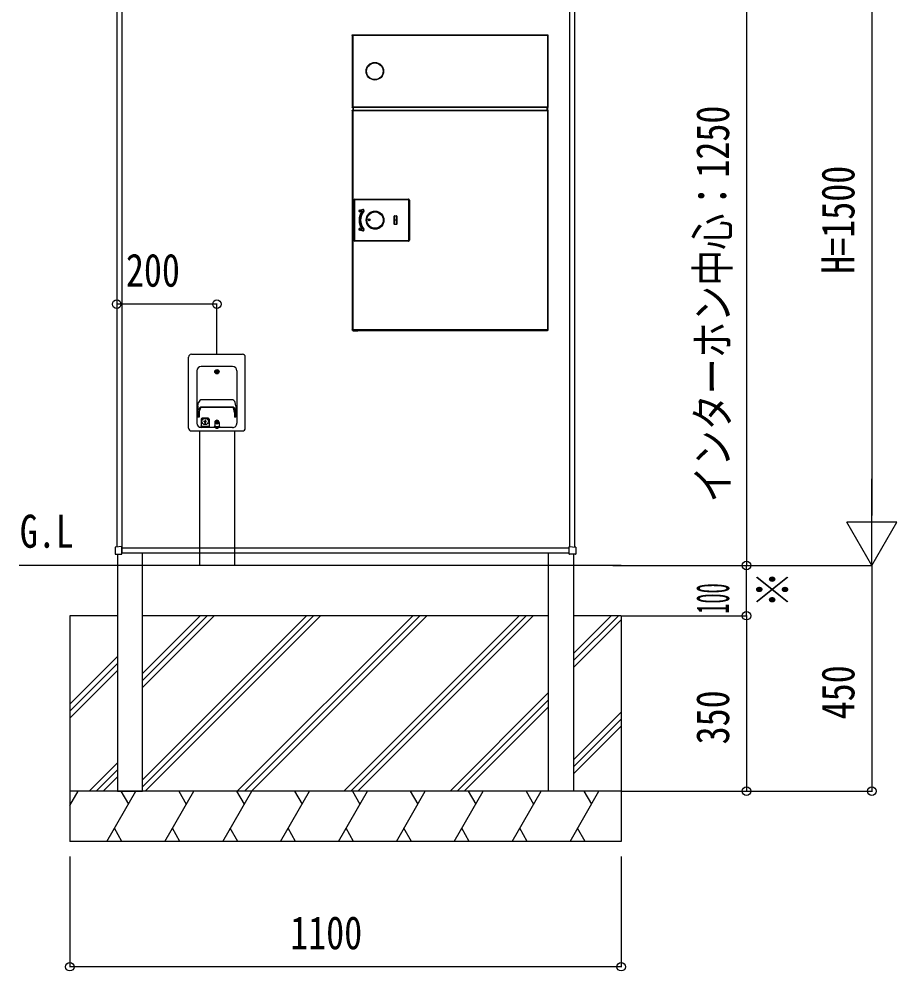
# Model space of a CAD drawing. Units: millimetres, scale not verified. Extents: x -8410 to 8410, y -5940 to 5940.
# Drawn here: x 1839 to 3590, y -1369 to 530 of the extents above; entities that cross this region are included whole.
import ezdxf
from ezdxf.enums import TextEntityAlignment as Align

# ---------------------------------------------------------------- set-up
doc = ezdxf.new("R2010")
doc.units = ezdxf.units.MM
doc.header["$LTSCALE"] = 30
for name, color, linetype in [('0-1_USER1', 3, 'Continuous'), ('0-4_YKK_13', 4, 'Continuous'), ('0-5_YKK_A1', 4, 'Continuous'), ('0-6_YKK_D', 6, 'Continuous')]:
    doc.layers.add(name, color=color, linetype=linetype)
doc.styles.add('ＭＳ ゴシック', font='')
doc.styles.get('ＭＳ ゴシック').set_extended_font_data('MS Gothic')

msp = doc.modelspace()

# ---------------------------------------------------------------- linework, layer by layer
at = {"layer": '0-4_YKK_13'}
for p, q in [((2503.64, 497.6), (2503.64, 498.4)), ((2503.64, 498.4), (2504.14, 498.4)), ((2503.64, 497.4), (2503.64, 497.6)), ((2504.14, 497.6), (2503.64, 497.6)), ((2503.64, 497.4), (2503.64, 354.4)), ((2504.44, 497.4), (2503.64, 497.4)), ((2504.14, 498.4), (2504.44, 498.4)), ((2504.14, 498.4), (2504.14, 497.6)), ((2504.14, 497.6), (2504.44, 497.6)), ((2504.44, 498.4), (2892.84, 498.4)), ((2504.44, 497.6), (2504.44, 498.4)), ((2504.44, 497.6), (2504.44, 497.4)), ((2504.44, 497.6), (2892.84, 497.6)), ((2504.44, 497.4), (2504.44, 354.4)), ((2892.84, 497.6), (2892.84, 498.4)), ((2893.14, 498.4), (2892.84, 498.4)), ((2892.84, 497.6), (2892.84, 497.4)), ((2893.14, 497.6), (2892.84, 497.6)), ((2893.64, 497.4), (2892.84, 497.4)), ((2892.84, 497.4), (2892.84, 354.4)), ((2893.14, 498.4), (2893.64, 498.4)), ((2893.14, 497.6), (2893.14, 498.4)), ((2893.64, 497.6), (2893.64, 497.4)), ((2504.14, 353.4), (2503.64, 353.4)), ((2503.64, 347.6), (2503.64, 348.4)), ((2503.64, 348.4), (2504.14, 348.4)), ((2504.14, 347.6), (2503.64, 347.6)), ((2503.64, 347.4), (2503.64, -89.6)), ((2504.44, 347.4), (2503.64, 347.4)), ((2504.14, 354.2), (2504.44, 354.2)), ((2504.14, 354.2), (2504.14, 353.4)), ((2504.14, 353.4), (2504.44, 353.4)), ((2504.14, 348.4), (2504.44, 348.4)), ((2504.14, 348.4), (2504.14, 347.6)), ((2504.14, 347.6), (2504.44, 347.6)), ((2504.44, 354.2), (2504.44, 353.4)), ((2892.84, 354.2), (2504.44, 354.2)), ((2504.44, 353.4), (2504.44, 348.4)), ((2892.84, 353.4), (2504.44, 353.4)), ((2504.44, 348.4), (2892.84, 348.4)), ((2504.44, 347.6), (2504.44, 348.4)), ((2504.44, 347.6), (2504.44, 347.4)), ((2504.44, 347.6), (2892.84, 347.6)), ((2504.44, 347.4), (2504.44, -89.6)), ((2505.24, 353.4), (2505.24, 348.4)), ((2505.34, 348.4), (2505.34, 353.4)), ((2891.94, 353.4), (2891.94, 348.4)), ((2892.04, 353.4), (2892.04, 348.4)), ((2892.84, 354.2), (2892.84, 354.4)), ((2892.84, 354.2), (2892.84, 353.4)), ((2893.14, 354.2), (2892.84, 354.2)), ((2892.84, 353.4), (2892.84, 348.4)), ((2893.14, 353.4), (2892.84, 353.4)), ((2892.84, 347.6), (2892.84, 348.4)), ((2893.14, 348.4), (2892.84, 348.4)), ((2892.84, 347.6), (2892.84, 347.4)), ((2893.14, 347.6), (2892.84, 347.6)), ((2893.64, 347.4), (2892.84, 347.4)), ((2892.84, 347.4), (2892.84, -89.6)), ((2893.14, 354.2), (2893.64, 354.2)), ((2893.14, 353.4), (2893.14, 354.2)), ((2893.64, 353.4), (2893.14, 353.4)), ((2893.14, 348.4), (2893.64, 348.4)), ((2893.14, 347.6), (2893.14, 348.4)), ((2893.64, 354.2), (2893.64, 353.4)), ((2508.63, 170.9), (2615.65, 170.9)), ((2508.63, 170.9), (2508.86, 170.67)), ((2615.42, 170.67), (2615.65, 170.9)), ((2506.64, 88.89), (2506.64, 168.91)), ((2506.87, 168.68), (2506.64, 168.91)), ((2506.87, 168.68), (2507.86, 168.68)), ((2506.87, 89.12), (2506.87, 168.68)), ((2507.86, 168.68), (2507.86, 89.12)), ((2615.42, 169.68), (2508.86, 169.68)), ((2615.42, 169.68), (2615.42, 170.67)), ((2616.42, 89.12), (2616.42, 168.68)), ((2617.64, 168.91), (2617.41, 168.68)), ((2617.64, 168.91), (2617.64, 88.89)), ((2517.74, 148.74), (2524.53, 150.44)), ((2517.83, 148.4), (2517.74, 148.74)), ((2524.62, 150.1), (2517.83, 148.4)), ((2518.35, 146.32), (2518.43, 145.98)), ((2518.43, 145.98), (2522.4, 146.97)), ((2518.43, 145.98), (2518.51, 145.64)), ((2522.36, 146.6), (2518.51, 145.64)), ((2523.01, 146.32), (2522.72, 146.51)), ((2524.62, 150.1), (2524.53, 150.44)), ((2524.7, 149.76), (2524.62, 150.1)), ((2526.4, 147.3), (2526.13, 147.52)), ((2526.67, 147.08), (2526.4, 147.3)), ((2586.84, 121.15), (2586.84, 136.65)), ((2587.14, 136.65), (2586.84, 136.65)), ((2587.14, 136.65), (2587.14, 121.15)), ((2587.64, 137.45), (2591.64, 137.45)), ((2587.64, 137.15), (2587.64, 137.45)), ((2591.64, 137.15), (2587.64, 137.15)), ((2591.64, 137.15), (2591.64, 137.45)), ((2592.14, 121.15), (2592.14, 136.65)), ((2592.44, 136.65), (2592.14, 136.65)), ((2592.44, 136.65), (2592.44, 121.15)), ((2587.14, 121.15), (2586.84, 121.15)), ((2592.14, 128.9), (2587.14, 128.9)), ((2587.64, 120.65), (2591.64, 120.65)), ((2587.64, 120.35), (2587.64, 120.65)), ((2591.64, 120.35), (2587.64, 120.35)), ((2591.64, 120.35), (2591.64, 120.65)), ((2592.44, 121.15), (2592.14, 121.15)), ((2517.74, 109.06), (2517.83, 109.4)), ((2524.53, 107.36), (2517.74, 109.06)), ((2517.83, 109.4), (2524.62, 107.7)), ((2518.43, 111.82), (2518.35, 111.48)), ((2518.51, 112.16), (2518.43, 111.82)), ((2522.4, 110.83), (2518.43, 111.82)), ((2518.51, 112.16), (2522.36, 111.2)), ((2523.01, 111.48), (2522.72, 111.29)), ((2524.53, 107.36), (2524.62, 107.7)), ((2524.62, 107.7), (2524.7, 108.04)), ((2526.4, 110.5), (2526.13, 110.28)), ((2526.67, 110.72), (2526.4, 110.5)), ((2506.64, 88.89), (2506.87, 89.12)), ((2506.87, 89.12), (2507.86, 89.12)), ((2508.86, 87.13), (2508.63, 86.9)), ((2615.65, 86.9), (2508.63, 86.9)), ((2508.86, 88.12), (2615.42, 88.12)), ((2508.86, 87.13), (2508.86, 88.12)), ((2615.42, 87.13), (2508.86, 87.13)), ((2615.42, 87.13), (2615.42, 88.12)), ((2615.65, 86.9), (2615.42, 87.13)), ((2616.42, 89.12), (2617.41, 89.12)), ((2617.41, 89.12), (2617.64, 88.89)), ((2504.14, -90.6), (2503.64, -90.6)), ((2504.14, -89.8), (2504.44, -89.8)), ((2504.14, -89.8), (2504.14, -90.6)), ((2504.14, -90.6), (2504.44, -90.6)), ((2504.44, -89.8), (2504.44, -90.6)), ((2892.84, -89.8), (2504.44, -89.8)), ((2892.84, -90.6), (2504.44, -90.6)), ((2505.24, -90.6), (2505.24, -91.6)), ((2505.24, -91.6), (2514.74, -91.6)), ((2515.34, -91.6), (2514.74, -91.6)), ((2515.24, -91.1), (2515.24, -90.6)), ((2515.34, -90.8), (2515.24, -90.8)), ((2515.34, -90.8), (2515.34, -90.6)), ((2884.44, -90.8), (2515.34, -90.8)), ((2884.44, -90.6), (2884.44, -90.8)), ((2884.44, -90.8), (2884.44, -91.6)), ((2884.54, -90.8), (2884.44, -90.8)), ((2885.04, -91.6), (2884.44, -91.6)), ((2884.54, -91.1), (2884.54, -90.6)), ((2892.04, -91.6), (2885.04, -91.6)), ((2892.04, -90.6), (2892.04, -91.6)), ((2892.84, -89.8), (2892.84, -89.6)), ((2892.84, -89.8), (2892.84, -90.6)), ((2893.14, -89.8), (2892.84, -89.8)), ((2893.14, -90.6), (2892.84, -90.6)), ((2893.14, -89.8), (2893.64, -89.8)), ((2893.14, -90.6), (2893.14, -89.8)), ((2893.64, -90.6), (2893.14, -90.6)), ((2893.64, -89.8), (2893.64, -90.6)), ((2177.14, -286.1), (2177.14, -144.1)), ((2182.64, -138.6), (2284.64, -138.6)), ((2290.14, -286.1), (2290.14, -144.1)), ((2264.89, -163.2), (2202.39, -163.2)), ((2193.69, -171.9), (2193.69, -275.9)), ((2232.58, -173.75), (2231.19, -175.14)), ((2233.29, -174.46), (2231.9, -175.85)), ((2232.65, -171.7), (2231.94, -172.41)), ((2232.58, -173.05), (2231.94, -172.41)), ((2233.29, -172.34), (2232.65, -171.7)), ((2235.38, -170.95), (2233.99, -172.34)), ((2234.63, -175.1), (2233.99, -174.46)), ((2235.34, -174.39), (2234.63, -175.1)), ((2236.08, -171.66), (2234.7, -173.05)), ((2235.34, -174.39), (2234.7, -173.75)), ((2273.59, -171.9), (2273.59, -275.9)), ((2195.78, -241.25), (2197.18, -234.86)), ((2195.78, -241.25), (2195.78, -263.9)), ((2263.36, -244.03), (2203.92, -244.03)), ((2263.26, -229.36), (2204.02, -229.36)), ((2263.02, -244.81), (2204.26, -244.81)), ((2271.5, -241.25), (2270.1, -234.86)), ((2271.5, -241.25), (2271.5, -263.9)), ((2195.78, -255.05), (2197.11, -249.43)), ((2198.28, -263.9), (2195.78, -263.9)), ((2198.28, -255.05), (2199.88, -248.28)), ((2198.28, -255.05), (2198.28, -263.9)), ((2269, -255.05), (2267.4, -248.28)), ((2269, -255.05), (2269, -263.9)), ((2271.5, -263.9), (2269, -263.9)), ((2271.5, -255.05), (2270.17, -249.43)), ((2219.39, -282.9), (2200.89, -282.9)), ((2202.39, -267.9), (2202.39, -281.4)), ((2264.89, -284.6), (2202.39, -284.6)), ((2215.89, -265.9), (2204.39, -265.9)), ((2213.13, -272.96), (2207.15, -272.96)), ((2212.19, -274.36), (2208.09, -274.36)), ((2211.26, -275.76), (2209.02, -275.76)), ((2210.14, -269.04), (2210.14, -272.96)), ((2217.89, -267.9), (2217.89, -281.4)), ((2239.39, -283.1), (2227.89, -283.1)), ((2229.39, -274.4), (2229.39, -281.6)), ((2232.58, -274.75), (2230.84, -276.5)), ((2231.14, -284.6), (2231.14, -285.15)), ((2233.29, -275.46), (2231.54, -277.2)), ((2232.65, -272.7), (2231.94, -273.41)), ((2232.58, -274.05), (2231.94, -273.41)), ((2232.65, -276.1), (2231.94, -275.39)), ((2233.29, -273.34), (2232.65, -272.7)), ((2235.74, -271.6), (2233.99, -273.34)), ((2234.63, -276.1), (2233.99, -275.46)), ((2235.34, -273.41), (2234.63, -272.7)), ((2235.34, -275.39), (2234.63, -276.1)), ((2236.44, -272.3), (2234.7, -274.05)), ((2235.34, -275.39), (2234.7, -274.75)), ((2236.14, -284.6), (2236.14, -285.15)), ((2237.89, -274.4), (2237.89, -281.6)), ((2182.64, -291.6), (2284.64, -291.6)), ((2234.89, -286.4), (2232.39, -286.4)), ((2030.64, -523.57), (2030.64, -537.1)), ((2031.58, -523.04), (2031.11, -523.07)), ((2043.61, -522.31), (2031.58, -523.04)), ((2044.14, -537.1), (2044.14, -522.81)), ((2936.14, -537.1), (2936.14, -522.81)), ((2936.67, -522.31), (2948.7, -523.04)), ((2948.7, -523.04), (2949.17, -523.07)), ((2949.64, -523.57), (2949.64, -537.1)), ((2031.14, -537.6), (2031.61, -537.6)), ((2031.61, -537.6), (2043.64, -537.6)), ((2948.67, -537.6), (2936.64, -537.6)), ((2949.14, -537.6), (2948.67, -537.6))]:
    msp.add_line(p, q, dxfattribs=at)
for points in [[(2893.64, 497.4), (2893.64, 354.4), (2892.84, 354.4)], [(2893.64, 498.4), (2893.64, 497.6), (2893.14, 497.6)], [(2504.44, 354.2), (2504.44, 354.4), (2503.64, 354.4)], [(2503.64, 353.4), (2503.64, 354.2), (2504.14, 354.2)], [(2893.64, 347.4), (2893.64, -89.6), (2892.84, -89.6)], [(2893.64, 348.4), (2893.64, 347.6), (2893.14, 347.6)], [(2508.86, 169.68), (2508.86, 170.67), (2615.42, 170.67)], [(2616.42, 168.68), (2617.41, 168.68), (2617.41, 89.12)], [(2524.7, 149.76), (2517.91, 148.06), (2517.83, 148.4)], [(2518.35, 146.32), (2522.31, 147.31), (2522.4, 146.97)], [(2517.83, 109.4), (2517.91, 109.74), (2524.7, 108.04)], [(2522.4, 110.83), (2522.31, 110.49), (2518.35, 111.48)], [(2504.44, -89.8), (2504.44, -89.6), (2503.64, -89.6)], [(2503.64, -90.6), (2503.64, -89.8), (2504.14, -89.8)], [(2504.44, -90.6), (2504.44, -91.6), (2505.24, -91.6)], [(2884.44, -91.6), (2515.34, -91.6), (2515.34, -90.8)], [(2892.84, -90.6), (2892.84, -91.6), (2892.04, -91.6)]]:
    msp.add_lwpolyline(points, dxfattribs=at)
for centre, radius in [((2548.64, 425.9), 17.5), ((2548.64, 425.9), 16.5), ((2549.14, 128.9), 17.65), ((2549.14, 128.9), 17.26), ((2549.14, 128.9), 16.26), ((2537.15, 129.36), 2.1), ((2537.15, 129.36), 1.75), ((2537.15, 129.36), 1.45), ((2233.64, -173.4), 4.4), ((2233.64, -173.4), 3), ((2210.14, -272.4), 6.5), ((2233.64, -274.4), 3.5)]:
    msp.add_circle(centre, radius, dxfattribs=at)
for centre, radius, start, end in [((2518.13, 147.19), 1.6, 104, 284), ((2518.13, 147.19), 1.25, 104, 284), ((2549.14, 128.9), 32.1, 146.54178, 213.45822), ((2518.13, 147.19), 0.9, 104, 284), ((2549.14, 128.9), 31.75, 146.31167, 213.68833), ((2549.14, 128.9), 31.4, 146.31167, 213.68833), ((2549.14, 128.9), 29.6, 141.02124, 218.97876), ((2549.14, 128.9), 29.25, 141.02124, 218.97876), ((2549.14, 128.9), 28.9, 141.02124, 218.97876), ((2522.47, 146.68), 0.65, 326.31167, 104), ((2714.42, 125.9), 193.18, 173.73842, 173.84904), ((2505.64, 75.92), 72.63, 76.39911, 76.69317), ((2522.47, 146.68), 0.3, 326.31167, 104), ((2525.04, 148.4), 2.1, 321.02124, 104), ((2525.04, 148.4), 1.75, 321.02124, 104), ((2525.04, 148.4), 1.4, 321.02124, 104), ((2549.14, 128.9), 17.5, 261.3012, 252.58496), ((2549.12, 128.9), 17.47, 89.33006, 266.2917), ((2549.16, 128.9), 17.3, 89.68338, 265.93838), ((2548.45, 134.5), 11.91, 85.77699, 122.36782), ((2549.13, 129.06), 17.14, 89.59667, 97.07901), ((2570.91, 121.2), 33.07, 130.44826, 130.90575), ((2549.14, 128.9), 17.47, 88.97206, 89.38801), ((2587.64, 136.65), 0.8, 90, 180), ((2587.64, 136.65), 0.5, 90, 180), ((2591.64, 136.65), 0.8, 0, 90), ((2591.64, 136.65), 0.5, 0, 90), ((2587.64, 121.15), 0.8, 180, 270), ((2587.64, 121.15), 0.5, 180, 270), ((2591.64, 121.15), 0.5, 270, 0), ((2591.64, 121.15), 0.8, 270, 0), ((2518.13, 110.61), 1.6, 76, 256), ((2518.13, 110.61), 1.25, 76, 256), ((2518.13, 110.61), 0.9, 76, 256), ((2522.47, 111.12), 0.65, 256, 33.68833), ((2505.64, 181.87), 72.62, 283.30682, 283.6009), ((2714.42, 131.9), 193.18, 186.15096, 186.26158), ((2522.47, 111.12), 0.3, 256, 33.68833), ((2525.04, 109.4), 2.1, 256, 38.97876), ((2525.04, 109.4), 1.75, 256, 38.97876), ((2525.04, 109.4), 1.4, 256, 38.97876), ((2547.96, 123.26), 11.79, 235.95589, 270.16869), ((2548.89, 126.85), 15.24, 257.9457, 266.3906), ((2571.43, 134.91), 33.07, 224.71601, 225.17349), ((2549.14, 128.9), 17.47, 266.23375, 266.6497), ((2514.74, -91.1), 0.5, 270, 0), ((2885.04, -91.1), 0.5, 180, 270), ((2182.64, -144.1), 5.5, 90, 180), ((2284.64, -144.1), 5.5, 0, 90), ((2202.39, -171.9), 8.7, 90, 180), ((2264.89, -171.9), 8.7, 0, 90), ((2232.23, -173.4), 0.5, 315.00005, 45.00003), ((2233.64, -171.99), 0.5, 224.99997, 315.00003), ((2233.64, -174.81), 0.5, 45.00003, 135), ((2235.05, -173.4), 0.5, 135, 224.99997), ((2203.92, -251.03), 7, 90, 166.75116), ((2204.02, -236.36), 7, 90, 167.69141), ((2204.26, -249.31), 4.5, 90, 166.73304), ((2263.02, -249.31), 4.5, 13.26704, 90), ((2263.26, -236.36), 7, 12.30864, 90), ((2263.36, -251.03), 7, 13.24892, 90), ((2202.39, -275.9), 8.7, 180, 270), ((2200.89, -281.4), 1.5, 270, 0.00002), ((2204.39, -267.9), 2, 90, 180), ((2215.89, -267.9), 2, 0.00003, 90), ((2219.39, -281.4), 1.5, 180, 270), ((2227.89, -281.6), 1.5, 270, 0.00002), ((2233.64, -274.4), 4.25, 0.00003, 180), ((2232.23, -274.4), 0.5, 315.00005, 45.00003), ((2233.64, -272.99), 0.5, 224.99997, 315.00003), ((2233.64, -275.81), 0.5, 45.00003, 135), ((2235.05, -274.4), 0.5, 135, 224.99997), ((2239.39, -281.6), 1.5, 180, 270), ((2264.89, -275.9), 8.7, 270, 0.00002), ((2182.64, -286.1), 5.5, 180, 270), ((2232.39, -285.15), 1.25, 180, 270), ((2234.89, -285.15), 1.25, 270, 0.00002), ((2284.64, -286.1), 5.5, 270, 0), ((2031.14, -523.57), 0.5, 93.5, 180), ((2043.64, -522.81), 0.5, 0, 93.5), ((2936.64, -522.81), 0.5, 86.5, 180), ((2949.14, -523.57), 0.5, 0, 86.5), ((2031.14, -537.1), 0.5, 180, 270), ((2043.64, -537.1), 0.5, 270, 0), ((2936.64, -537.1), 0.5, 180, 270), ((2949.14, -537.1), 0.5, 270, 0)]:
    msp.add_arc(centre, radius, start, end, dxfattribs=at)
for centre, major_axis, ratio, start_param, end_param in [((2508.65, 168.89), (1.43, -1.43), 0.992433, 2.3599926, 3.9231927), ((2615.63, 168.89), (-1.43, -1.43), 0.992433, 2.3599926, 3.9231927), ((2508.87, 168.67), (1.41, -1.41), 0.999971, 2.3599926, 3.9231927), ((2508.87, 168.67), (0.713, -0.713), 0.992433, 2.3599926, 3.9231927), ((2615.41, 168.67), (1.41, 1.41), 0.999971, 5.5015852, 7.0647854), ((2615.41, 168.67), (-0.713, -0.713), 0.992433, 2.3599926, 3.9231927), ((2508.65, 88.91), (1.43, 1.43), 0.992433, 2.3599926, 3.9231927), ((2508.87, 89.13), (1.41, 1.41), 0.999971, 2.3599926, 3.9231927), ((2508.87, 89.13), (0.713, 0.713), 0.992433, 2.3599926, 3.9231927), ((2615.41, 89.13), (-0.713, 0.713), 0.992433, 2.3599926, 3.9231927), ((2615.41, 89.13), (1.41, -1.41), 0.999971, 5.5015852, 7.0647854), ((2615.63, 88.91), (-1.43, 1.43), 0.992433, 2.3599926, 3.9231927)]:
    msp.add_ellipse(centre, major_axis=major_axis, ratio=ratio, start_param=start_param, end_param=end_param, dxfattribs=at)
at = {"layer": '0-5_YKK_A1'}
for p, q in [((2033.64, 929.9), (2033.64, -522.92)), ((2043.64, 929.9), (2043.64, -536.1)), ((2936.64, 929.9), (2936.64, -522.31)), ((2946.64, 929.9), (2946.64, -522.92)), ((2198.64, -291.6), (2198.64, -560.1)), ((2268.64, -291.6), (2268.64, -560.1)), ((2044.14, -525.1), (2043.64, -525.1)), ((2936.14, -525.1), (2044.14, -525.1)), ((2035.14, -537.6), (2035.14, -1010.1)), ((2044.14, -535.1), (2043.64, -535.1)), ((2936.14, -535.1), (2044.14, -535.1)), ((2085.14, -1010.1), (2085.14, -535.1)), ((2895.14, -1010.1), (2895.14, -535.1)), ((2945.14, -537.6), (2945.14, -1010.1)), ((3040.14, -560.1), (1838.87, -560.1)), ((2268.64, -560.1), (2198.64, -560.1)), ((1940.14, -660.1), (1940.14, -1110.1)), ((2035.14, -660.1), (1940.14, -660.1)), ((2085.14, -775), (2200.04, -660.1)), ((2085.14, -987.14), (2412.18, -660.1)), ((2085.14, -789.15), (2214.19, -660.1)), ((2085.14, -1001.28), (2426.32, -660.1)), ((2085.14, -803.29), (2228.33, -660.1)), ((2090.46, -1010.1), (2440.46, -660.1)), ((2274.31, -1010.1), (2624.31, -660.1)), ((2288.45, -1010.1), (2638.45, -660.1)), ((2302.59, -1010.1), (2652.59, -660.1)), ((2486.44, -1010.1), (2836.44, -660.1)), ((2500.58, -1010.1), (2850.58, -660.1)), ((2514.72, -1010.1), (2864.72, -660.1)), ((3040.14, -660.1), (2945.14, -660.1)), ((2945.14, -735.16), (3020.2, -660.1)), ((2945.14, -749.3), (3034.34, -660.1)), ((3040.14, -660.1), (3040.14, -1110.1)), ((2945.14, -763.44), (3040.14, -668.44)), ((1940.14, -836.28), (2035.14, -741.28)), ((1940.14, -850.42), (2035.14, -755.42)), ((1940.14, -864.56), (2035.14, -769.56)), ((2698.57, -1010.1), (2895.14, -813.53)), ((2712.71, -1010.1), (2895.14, -827.67)), ((2726.86, -1010.1), (2895.14, -841.82)), ((2945.14, -947.29), (3040.14, -852.29)), ((2945.14, -961.43), (3040.14, -866.43)), ((2945.14, -975.57), (3040.14, -880.57)), ((1978.45, -1010.1), (2035.14, -953.41)), ((1992.59, -1010.1), (2035.14, -967.55)), ((2006.73, -1010.1), (2035.14, -981.69)), ((3040.14, -1010.1), (1940.14, -1010.1)), ((1940.14, -1038.46), (1956.52, -1010.1)), ((2014.25, -1110.1), (2071.99, -1010.1)), ((2035.14, -1010.1), (2085.14, -1010.1)), ((2041.99, -1010.1), (2056.99, -1036.08)), ((2129.72, -1110.1), (2187.46, -1010.1)), ((2157.46, -1010.1), (2172.46, -1036.08)), ((2245.19, -1110.1), (2302.93, -1010.1)), ((2272.93, -1010.1), (2287.93, -1036.08)), ((2360.66, -1110.1), (2418.4, -1010.1)), ((2388.4, -1010.1), (2403.4, -1036.08)), ((2476.13, -1110.1), (2533.87, -1010.1)), ((2503.87, -1010.1), (2518.87, -1036.08)), ((2591.6, -1110.1), (2649.34, -1010.1)), ((2619.34, -1010.1), (2634.34, -1036.08)), ((2707.07, -1110.1), (2764.81, -1010.1)), ((2734.81, -1010.1), (2749.81, -1036.08)), ((2822.54, -1110.1), (2880.28, -1010.1)), ((2850.28, -1010.1), (2865.28, -1036.08)), ((2945.14, -1010.1), (2895.14, -1010.1)), ((2938.01, -1110.1), (2995.75, -1010.1)), ((2965.75, -1010.1), (2980.75, -1036.08)), ((1940.14, -1033.7), (1941.52, -1036.08)), ((2044.25, -1110.1), (2029.25, -1084.12)), ((2159.72, -1110.1), (2144.72, -1084.12)), ((2275.19, -1110.1), (2260.19, -1084.12)), ((2390.66, -1110.1), (2375.66, -1084.12)), ((2506.13, -1110.1), (2491.13, -1084.12)), ((2621.6, -1110.1), (2606.6, -1084.12)), ((2737.07, -1110.1), (2722.07, -1084.12)), ((2852.54, -1110.1), (2837.54, -1084.12)), ((2968.01, -1110.1), (2953.01, -1084.12)), ((3040.14, -1110.1), (1940.14, -1110.1))]:
    msp.add_line(p, q, dxfattribs=at)
msp.add_lwpolyline([(2895.14, -660.1), (2490.14, -660.1), (2085.14, -660.1)], dxfattribs=at)
at = {"layer": '0-6_YKK_D'}
for p, q in [((3540.14, 839.9), (3540.14, -460.1)), ((3290.14, 689.9), (3290.14, -560.1)), ((2233.64, -137.6), (2233.64, -37.6)), ((2233.64, -38.6), (2033.64, -38.6)), ((3540.14, -560.1), (3540.14, -386.89)), ((3540.14, -560.1), (3490.14, -473.5)), ((3590.14, -473.5), (3490.14, -473.5)), ((3540.14, -560.1), (3590.14, -473.5)), ((3023.14, -560.1), (3291.14, -560.1)), ((3023.14, -560.1), (3541.14, -560.1)), ((3118.14, -560.1), (3541.14, -560.1)), ((3118.14, -560.1), (3291.14, -560.1)), ((3290.14, -660.1), (3290.14, -560.1)), ((3540.14, -560.1), (3540.14, -1010.1)), ((3041.14, -660.1), (3291.14, -660.1)), ((3118.14, -660.1), (3291.14, -660.1)), ((3290.14, -660.1), (3290.14, -1010.1)), ((3041.14, -1010.1), (3291.14, -1010.1)), ((3118.14, -1010.1), (3541.14, -1010.1)), ((1940.14, -1140.1), (1940.14, -1361.1)), ((3040.14, -1140.1), (3040.14, -1361.1)), ((3040.14, -1360.1), (1940.14, -1360.1))]:
    msp.add_line(p, q, dxfattribs=at)
for centre in [(2033.64, -38.6), (2233.64, -38.6), (3290.14, -560.1), (3290.14, -560.1), (3290.14, -660.1), (3290.14, -660.1), (3290.14, -1010.1), (3540.14, -1010.1), (1940.14, -1360.1), (3040.14, -1360.1)]:
    msp.add_circle(centre, 8.5, dxfattribs=at)

# ---------------------------------------------------------------- texts
at = {"layer": '0-1_USER1', "style": 'ＭＳ ゴシック', "width": 0.8}
msp.add_text('G.L', height=65.98, dxfattribs=at).set_placement((1840.46, -544.33), align=Align.BOTTOM_LEFT)
at = {"layer": '0-6_YKK_D', "style": 'ＭＳ ゴシック'}
for s, width, p in [('インターホン中心：1250', 0.8, (3275.14, -434.3)), ('H=1500', 0.8, (3525.14, 21.9)), ('※', 0.8, (3395.14, -643.7)), ('100', 0.45, (3275.14, -656)), ('450', 0.8, (3525.14, -866.7)), ('350', 0.8, (3275.14, -916.7))]:
    msp.add_text(s, height=65.98, rotation=90, dxfattribs=dict(at, width=width)).set_placement(p, align=Align.BOTTOM_LEFT)
at = {"layer": '0-6_YKK_D', "style": 'ＭＳ ゴシック', "width": 0.8}
for s, p in [('200', (2052.04, -23.6)), ('1100', (2379.74, -1345.1))]:
    msp.add_text(s, height=65.98, dxfattribs=at).set_placement(p, align=Align.BOTTOM_LEFT)

doc.saveas('drawing.dxf')
